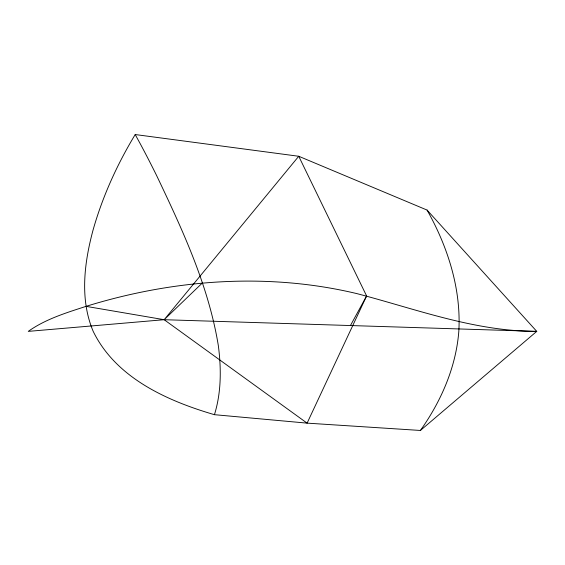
<?xml version="1.0" encoding="UTF-8"?>
<svg xmlns="http://www.w3.org/2000/svg" width="565" height="565" viewBox="0 0 565 565"><rect width="100%" height="100%" fill="white"/><g stroke="black" fill="none" stroke-linecap="round" stroke-linejoin="round"><path stroke-width="0.85" d="M214.439 414.682C221.367 392.428 221.339 368.592 218.337 345.667C208.577 285.692 182.509 229.906 156.576 175.468A624.339 108.155 74.2 0 0 140.085 143.461L135.204 134.541C117.096 164.493 102.47 196.662 92.964 230.386C84.22 263.092 79.637 299.302 93.204 331.38C115.917 377.978 167.184 400.868 214.439 414.682L307.099 423.136L420.409 430.459L536.75 331.38L427.076 210.074L298.737 156.265L135.204 134.541M202.348 282.994L164.154 319.705L298.737 156.265L366.607 295.961L307.099 423.136L164.154 319.705L86.05 306.357C66.126 312.826 45.511 319.119 28.25 331.38L164.154 319.705L536.75 331.38C474.635 331.45 416.236 309.112 357.009 293.645C267.669 272.266 173.363 279.329 86.05 306.357M350.448 325.546L366.607 295.961M420.409 430.459C441.074 401.334 456.004 367.257 458.815 331.38C461.301 288.885 447.741 246.792 427.076 210.074"/></g></svg>
